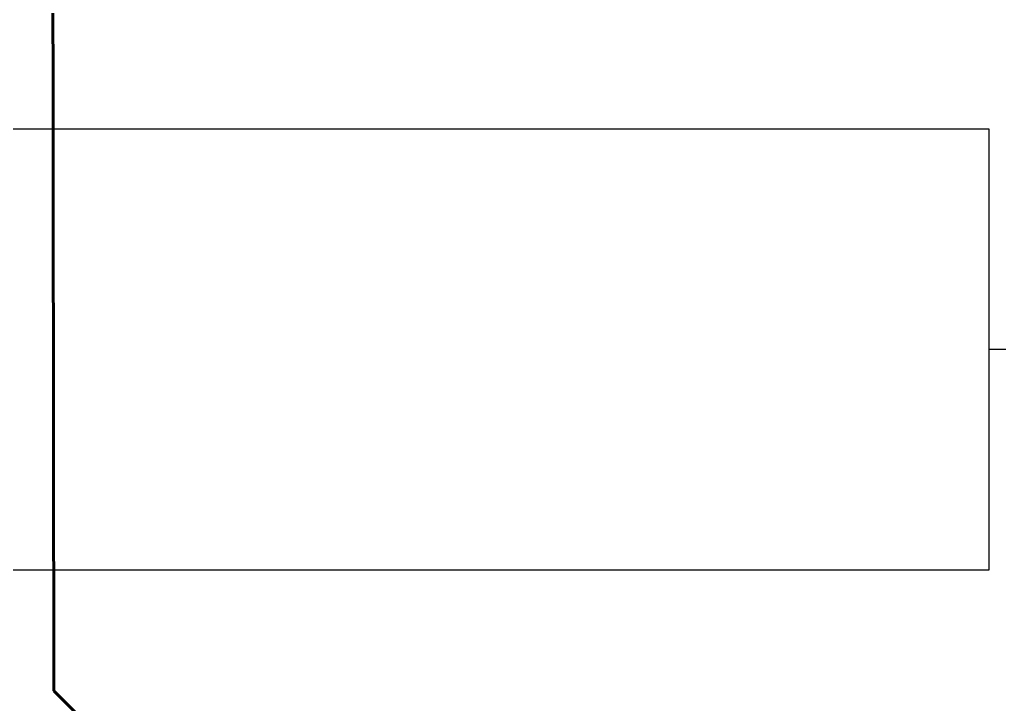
# Model space of a CAD drawing. Header units: inches. Extents: x 3.6 to 56.9, y 3.5 to 76.6.
# Drawn here: x 25.095 to 28.813, y 17.077 to 19.678 of the extents above; entities that cross this region are included whole.
import ezdxf

# ---------------------------------------------------------------- set-up
doc = ezdxf.new("R2010")
doc.units = ezdxf.units.IN
doc.header["$MEASUREMENT"] = 0
for name, color, linetype in [('board', 7, 'Continuous'), ('copper', 7, 'Continuous'), ('silk', 7, 'Continuous')]:
    doc.layers.add(name, color=color, linetype=linetype)

msp = doc.modelspace()

# ---------------------------------------------------------------- linework, layer by layer
at = {"layer": 'board', "color": 7, "lineweight": 20, "true_color": 0xffffff}
msp.add_open_spline([(56.8521, 12.1646), (56.8521, 12.1646), (55.3337, 10.6434), (55.3337, 10.6434), (55.3337, 10.6434), (43.9474, 10.6434), (43.9474, 10.6434), (43.9474, 10.6434), (41.4173, 8.1094), (41.4173, 8.1094), (41.4173, 8.1094), (8.7761, 8.1094), (8.7761, 8.1094), (8.7761, 8.1094), (6.246, 10.6434), (6.246, 10.6434), (6.246, 10.6434), (4.7111, 10.6434), (4.7111, 10.6434), (4.2186, 10.5873), (3.7727, 10.9401), (3.7148, 11.4312), (3.7074, 11.4979), (3.7074, 11.5709), (3.7148, 11.6404), (3.7148, 11.6404), (3.7148, 75.5088), (3.7148, 75.5088), (3.6569, 76.0016), (4.0097, 76.4482), (4.5011, 76.5061), (4.5706, 76.5142), (4.6408, 76.5142), (4.7114, 76.5061), (4.7114, 76.5061), (55.8558, 76.5061), (55.8558, 76.5061), (56.3487, 76.5636), (56.7949, 76.2104), (56.8521, 75.7176), (56.8602, 75.6481), (56.8602, 75.5779), (56.8521, 75.5088), (56.8521, 75.5088), (56.8521, 12.1646), (56.8521, 12.1646)], degree=3, knots=[0, 0, 0, 0, 1, 1, 1, 2, 2, 2, 3, 3, 3, 4, 4, 4, 5, 5, 5, 6, 6, 6, 7, 7, 7, 8, 8, 8, 9, 9, 9, 10, 10, 10, 11, 11, 11, 12, 12, 12, 13, 13, 13, 14, 14, 14, 15, 15, 15, 15], dxfattribs=at)
at = {"layer": 'copper', "color": 7, "lineweight": 60, "true_color": 0xffffff}
for points in [[(25.2254, 17.1285), (25.1973, 38.7496)], [(26.4745, 15.8795), (25.2254, 17.1285)]]:
    msp.add_lwpolyline(points, dxfattribs=at)
at = {"layer": 'silk', "color": 7, "lineweight": 25, "true_color": 0xffffff}
for points in [[(23.6923, 19.2625), (28.7723, 19.2625)], [(28.7723, 19.2625), (28.7723, 17.5861)], [(30.6011, 18.4243), (28.7723, 18.4243)], [(28.7723, 17.5861), (23.6923, 17.5861)]]:
    msp.add_lwpolyline(points, dxfattribs=at)

doc.saveas('drawing.dxf')
